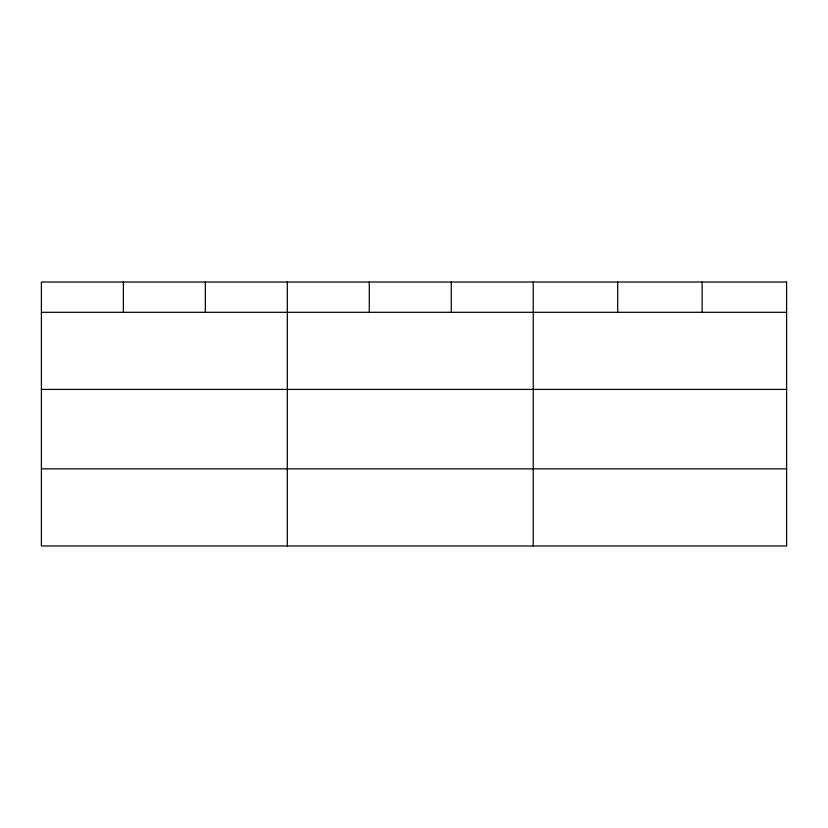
<?xml version="1.0" encoding="UTF-8"?>
<svg xmlns="http://www.w3.org/2000/svg" width="828" height="828" viewBox="0 0 828 828"><rect width="100%" height="100%" fill="white"/><g stroke="black" fill="none" stroke-linecap="round" stroke-linejoin="round"><path stroke-width="1.24" d="M41.4 312.301L786.6 312.301M41.4 389.408L786.6 389.408M41.4 468.865L786.6 468.865M702.144 282.027L702.144 312.301M617.688 282.027L617.688 312.301M533.232 282.027L533.232 545.973M451.26 282.027L451.26 312.301M369.288 282.027L369.288 312.301M287.316 282.027L287.316 545.973M205.344 282.027L205.344 312.301M123.372 282.027L123.372 312.301M786.6 282.027L41.4 282.027L41.4 545.973L786.6 545.973L786.6 282.027"/></g></svg>
